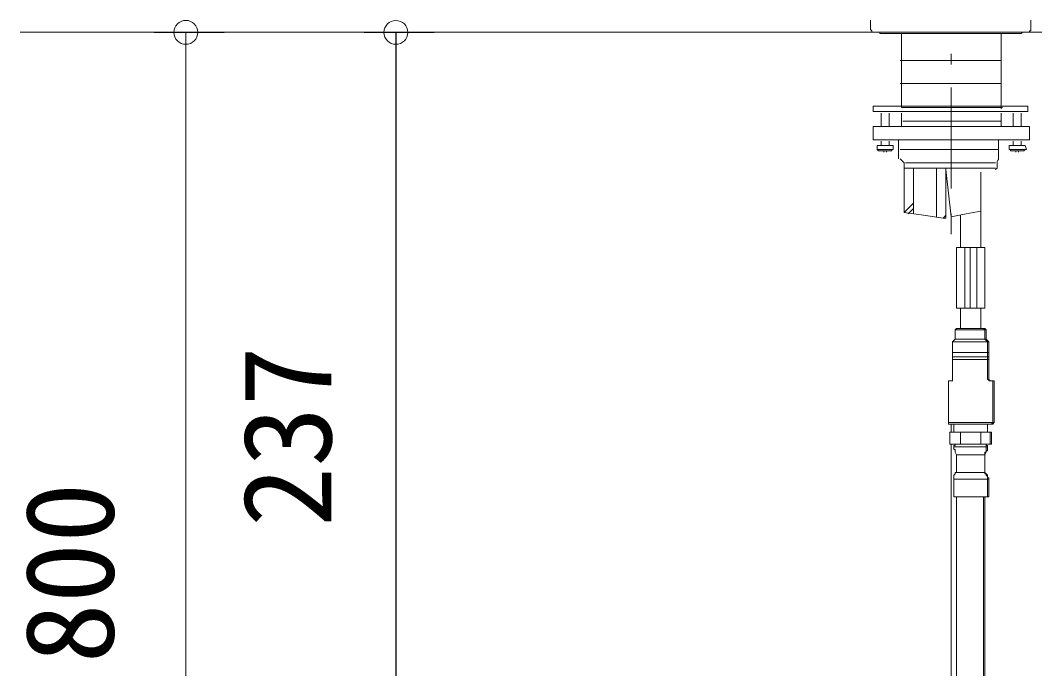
# Model space of a CAD drawing. Units: millimetres, scale not verified. Extents: x -1392 to 1770, y -947 to 991.
# Drawn here: x -710.1 to -391.4, y -472.2 to -268.3 of the extents above; entities that cross this region are included whole.
import ezdxf
from ezdxf.enums import TextEntityAlignment as Align

# ---------------------------------------------------------------- set-up
doc = ezdxf.new("R2010")
doc.units = ezdxf.units.MM
doc.header["$LTSCALE"] = 10
doc.layers.add('0-1_レイヤー_1', color=7, linetype='Continuous', lineweight=18)
doc.layers.add('0-8', color=7, linetype='Continuous', lineweight=5)
doc.styles.add('ＭＳ ゴシック', font='')
doc.styles.get('ＭＳ ゴシック').set_extended_font_data('MS Gothic')

msp = doc.modelspace()

# ---------------------------------------------------------------- linework, layer by layer
at = {"layer": '0-1_レイヤー_1', "color": 5}
for p, q in [((-658.07, -272.1), (-658.07, -414.12)), ((-658.07, -414.12), (-658.07, -612.46))]:
    msp.add_line(p, q, dxfattribs=at)
at = {"layer": '0-1_レイヤー_1'}
for points in [[(-443.02, -268.29), (-443.02, -269.77), (-443.02, -271.25)], [(-392.64, -271.25), (-392.64, -269.77), (-392.64, -268.29)], [(-710.14, -272.1), (156, -272.1), (1022.14, -272.1)], [(-443.02, -271.25), (-442.81, -271.46), (-442.59, -271.67), (-442.59, -271.88), (-442.59, -272.1), (-442.38, -272.1), (-442.17, -272.1)], [(-442.17, -272.1), (-441.33, -272.1), (-440.48, -272.1)], [(-438.78, -272.52), (-439, -272.52), (-439.21, -272.52), (-439.42, -272.52), (-439.63, -272.52), (-439.84, -272.52), (-440.05, -272.52), (-440.05, -272.31), (-440.05, -272.1), (-440.27, -272.1), (-440.48, -272.1)], [(-433.28, -272.52), (-436.03, -272.52), (-438.78, -272.52)], [(-433.28, -273.37), (-433.28, -273.16), (-433.28, -272.94), (-433.28, -272.73), (-433.28, -272.52)], [(-401.95, -272.52), (-417.62, -272.52), (-433.28, -272.52)], [(-433.28, -281.62), (-433.28, -281.41), (-433.28, -281.2), (-433.28, -280.99), (-433.28, -280.78), (-433.28, -280.57), (-433.28, -280.35), (-433.28, -280.14), (-433.28, -279.93), (-433.28, -279.72), (-433.28, -279.5), (-433.28, -279.29), (-433.28, -279.08), (-433.28, -278.87), (-433.28, -278.66), (-433.28, -278.45), (-433.28, -278.24), (-433.28, -278.02), (-433.28, -277.81), (-433.28, -277.6), (-433.28, -277.39), (-433.28, -277.18), (-433.28, -276.97), (-433.28, -276.75), (-433.28, -276.54), (-433.28, -276.33), (-433.28, -276.12), (-433.28, -275.91), (-433.28, -275.69), (-433.28, -275.48), (-433.28, -275.27), (-433.28, -275.06), (-433.28, -274.85), (-433.28, -274.64), (-433.28, -274.43), (-433.28, -274.22), (-433.28, -274.01), (-433.28, -273.79), (-433.28, -273.58), (-433.28, -273.37)], [(-401.95, -275.91), (-401.95, -275.69), (-401.95, -275.48), (-401.95, -275.27), (-401.95, -275.06), (-401.95, -274.85), (-401.95, -274.64), (-401.95, -274.43), (-401.95, -274.22), (-401.95, -274.01), (-401.95, -273.79), (-401.95, -273.58), (-401.95, -273.37), (-401.95, -273.16), (-401.95, -272.94), (-401.95, -272.73), (-401.95, -272.52)], [(-396.45, -272.52), (-399.2, -272.52), (-401.95, -272.52)], [(-396.88, -272.52), (-396.66, -272.52), (-396.45, -272.52), (-396.24, -272.52), (-396.03, -272.52), (-395.82, -272.52), (-395.6, -272.52), (-395.39, -272.31), (-395.18, -272.1)], [(-396.88, -272.52), (-396.66, -272.52), (-396.45, -272.52), (-396.24, -272.52), (-396.03, -272.52), (-395.82, -272.52), (-395.6, -272.52), (-395.39, -272.31), (-395.18, -272.1)], [(-395.18, -272.1), (-394.33, -272.1), (-393.49, -272.1)], [(-393.06, -271.67), (-393.06, -271.88), (-393.06, -272.1), (-393.28, -272.1), (-393.49, -272.1)], [(-392.64, -271.25), (-392.64, -271.46), (-392.64, -271.67), (-392.85, -271.67), (-393.06, -271.67)], [(-401.95, -284.16), (-401.95, -283.95), (-401.95, -283.74), (-401.95, -283.53), (-401.95, -283.31), (-401.95, -283.1), (-401.95, -282.89), (-401.95, -282.68), (-401.95, -282.47), (-401.95, -282.26), (-401.95, -282.05), (-401.95, -281.83), (-401.95, -281.62), (-401.95, -281.41), (-401.95, -281.2), (-401.95, -280.99), (-401.95, -280.78), (-401.95, -280.57), (-401.95, -280.35), (-401.95, -280.14), (-401.95, -279.93), (-401.95, -279.72), (-401.95, -279.5), (-401.95, -279.29), (-401.95, -279.08), (-401.95, -278.87), (-401.95, -278.66), (-401.95, -278.45), (-401.95, -278.24), (-401.95, -278.02), (-401.95, -277.81), (-401.95, -277.6), (-401.95, -277.39), (-401.95, -277.18), (-401.95, -276.97), (-401.95, -276.75), (-401.95, -276.54), (-401.95, -276.33), (-401.95, -276.12), (-401.95, -275.91)], [(-417.62, -278.87), (-417.62, -280.57), (-417.62, -282.26)], [(-401.95, -280.99), (-417.83, -280.99), (-433.7, -280.99)], [(-433.28, -295.8), (-433.28, -295.17), (-433.28, -294.53), (-433.28, -294.11), (-433.28, -293.69), (-433.28, -293.05), (-433.28, -292.42), (-433.28, -292), (-433.28, -291.57), (-433.28, -291.15), (-433.28, -290.72), (-433.28, -290.3), (-433.28, -289.88), (-433.28, -289.45), (-433.28, -289.03), (-433.28, -288.61), (-433.28, -288.19), (-433.28, -287.76), (-433.28, -287.34), (-433.28, -286.91), (-433.28, -286.49), (-433.28, -286.28), (-433.28, -286.07), (-433.28, -285.64), (-433.28, -285.22), (-433.28, -285.01), (-433.28, -284.8), (-433.28, -284.38), (-433.28, -283.95), (-433.28, -283.74), (-433.28, -283.53), (-433.28, -283.31), (-433.28, -283.1), (-433.28, -282.89), (-433.28, -282.68), (-433.28, -282.47), (-433.28, -282.26), (-433.28, -282.05), (-433.28, -281.83), (-433.28, -281.62)], [(-401.95, -296.23), (-401.95, -296.01), (-401.95, -295.8), (-401.95, -295.59), (-401.95, -295.38), (-401.95, -295.17), (-401.95, -294.96), (-401.95, -294.75), (-401.95, -294.53), (-401.95, -294.11), (-401.95, -293.69), (-401.95, -293.48), (-401.95, -293.26), (-401.95, -292.84), (-401.95, -292.42), (-401.95, -292.2), (-401.95, -291.99), (-401.95, -291.57), (-401.95, -291.15), (-401.95, -290.93), (-401.95, -290.72), (-401.95, -290.3), (-401.95, -289.88), (-401.95, -289.45), (-401.95, -289.03), (-401.95, -288.82), (-401.95, -288.61), (-401.95, -288.19), (-401.95, -287.76), (-401.95, -287.34), (-401.95, -286.91), (-401.95, -286.7), (-401.95, -286.49), (-401.95, -286.07), (-401.95, -285.64), (-401.95, -285.43), (-401.95, -285.22), (-401.95, -284.8), (-401.95, -284.38), (-401.95, -284.16)], [(-401.95, -288.19), (-417.83, -288.19), (-433.7, -288.19)], [(-417.62, -289.45), (-417.62, -305.33), (-417.62, -321.2)], [(-401.53, -295.8), (-417.41, -295.8), (-433.28, -295.8)], [(-439.63, -301.73), (-439.63, -299.62), (-439.63, -297.5)], [(-437.09, -301.73), (-437.09, -299.62), (-437.09, -297.5)], [(-433.28, -297.5), (-433.28, -299.62), (-433.28, -301.73)], [(-401.95, -297.5), (-401.95, -299.62), (-401.95, -301.73)], [(-398.14, -301.73), (-398.14, -299.62), (-398.14, -297.5)], [(-395.6, -301.73), (-395.6, -299.62), (-395.6, -297.5)], [(-401.95, -300.04), (-417.41, -300.04), (-432.86, -300.04)], [(-434.13, -311.89), (-434.13, -308.93), (-434.13, -305.97)], [(-402.8, -312.32), (-402.8, -309.14), (-402.8, -305.97)], [(-440.9, -308.93), (-440.9, -308.29), (-440.9, -307.66)], [(-435.82, -307.66), (-438.36, -307.66), (-440.9, -307.66)], [(-440.9, -308.93), (-438.36, -308.93), (-435.82, -308.93)], [(-440.9, -308.93), (-440.69, -309.14), (-440.48, -309.35), (-440.27, -309.35), (-440.05, -309.35)], [(-439.63, -307.66), (-439.63, -307.02), (-439.63, -306.39)], [(-437.09, -307.66), (-437.09, -307.02), (-437.09, -306.39)], [(-436.67, -309.35), (-436.46, -309.35), (-436.24, -309.35), (-436.24, -309.14), (-436.24, -308.93), (-436.03, -308.93), (-435.82, -308.93)], [(-435.82, -308.93), (-435.82, -308.29), (-435.82, -307.66)], [(-402.8, -308.93), (-418.25, -308.93), (-433.7, -308.93)], [(-399.41, -308.93), (-399.41, -308.29), (-399.41, -307.66)], [(-394.33, -307.66), (-396.87, -307.66), (-399.41, -307.66)], [(-399.41, -308.93), (-396.66, -308.93), (-393.91, -308.93)], [(-399.41, -308.93), (-399.2, -308.93), (-398.99, -308.93), (-398.99, -309.14), (-398.99, -309.35), (-398.78, -309.35), (-398.57, -309.35)], [(-398.14, -307.66), (-398.14, -307.02), (-398.14, -306.39)], [(-395.6, -307.66), (-395.6, -307.02), (-395.6, -306.39)], [(-395.18, -309.35), (-394.97, -309.35), (-394.76, -309.35), (-394.55, -309.14), (-394.33, -308.93), (-394.12, -308.93), (-393.91, -308.93)], [(-393.91, -308.93), (-394.12, -308.29), (-394.33, -307.66)], [(-440.05, -309.35), (-439.84, -309.35), (-439.63, -309.35), (-439.42, -309.35), (-439.21, -309.35), (-439, -309.35), (-438.78, -309.35), (-438.78, -309.56), (-438.78, -309.77)], [(-438.78, -309.35), (-438.57, -309.35), (-438.36, -309.35)], [(-438.36, -309.35), (-438.15, -309.35), (-437.94, -309.35)], [(-437.94, -309.77), (-437.94, -309.56), (-437.94, -309.35), (-437.73, -309.35), (-437.52, -309.35), (-437.3, -309.35), (-437.09, -309.35), (-436.88, -309.35), (-436.67, -309.35)], [(-432.43, -313.16), (-433.07, -312.53), (-433.7, -311.89)], [(-403.22, -312.74), (-403.01, -312.32), (-402.8, -311.89)], [(-398.57, -309.35), (-398.36, -309.35), (-398.14, -309.35), (-397.93, -309.35), (-397.72, -309.35), (-397.51, -309.35), (-397.3, -309.35), (-397.3, -309.56), (-397.3, -309.77)], [(-397.3, -309.35), (-397.09, -309.35), (-396.88, -309.35)], [(-396.88, -309.35), (-396.66, -309.35), (-396.45, -309.35)], [(-396.88, -309.35), (-396.66, -309.35), (-396.45, -309.35)], [(-396.45, -309.77), (-396.45, -309.56), (-396.45, -309.35), (-396.24, -309.35), (-396.03, -309.35), (-395.82, -309.35), (-395.6, -309.35), (-395.39, -309.35), (-395.18, -309.35)], [(-432.43, -328.82), (-432.43, -328.4), (-432.43, -327.98), (-432.43, -327.76), (-432.43, -327.55), (-432.43, -327.13), (-432.43, -326.71), (-432.43, -326.28), (-432.43, -325.86), (-432.43, -325.44), (-432.43, -325.01), (-432.43, -324.59), (-432.43, -324.17), (-432.43, -323.53), (-432.43, -322.9), (-432.43, -322.47), (-432.43, -322.05), (-432.43, -321.63), (-432.43, -321.2), (-432.43, -320.57), (-432.43, -319.94), (-432.43, -319.51), (-432.43, -319.09), (-432.43, -318.45), (-432.43, -317.82), (-432.43, -317.39), (-432.43, -316.97), (-432.43, -316.34), (-432.43, -315.7), (-432.43, -315.06), (-432.43, -314.43), (-432.43, -313.8), (-432.43, -313.16)], [(-403.65, -314.85), (-418.04, -314.85), (-432.43, -314.85)], [(-432.01, -313.16), (-417.83, -313.16), (-403.65, -313.16)], [(-429.47, -329.25), (-429.47, -328.61), (-429.47, -327.98), (-429.47, -327.56), (-429.47, -327.13), (-429.47, -326.5), (-429.47, -325.86), (-429.47, -325.44), (-429.47, -325.01), (-429.47, -324.38), (-429.47, -323.74), (-429.47, -323.32), (-429.47, -322.9), (-429.47, -322.47), (-429.47, -322.05), (-429.47, -321.63), (-429.47, -321.2), (-429.47, -320.78), (-429.47, -320.36), (-429.47, -319.94), (-429.47, -319.51), (-429.47, -319.09), (-429.47, -318.66), (-429.47, -318.24), (-429.47, -317.82), (-429.47, -317.39), (-429.47, -316.97), (-429.47, -316.55), (-429.47, -316.13), (-429.47, -315.91), (-429.47, -315.7), (-429.47, -315.28), (-429.47, -314.85)], [(-422.27, -318.03), (-422.27, -317.82), (-422.27, -317.39), (-422.27, -316.97), (-422.27, -316.55), (-422.27, -316.13), (-422.27, -315.91), (-422.27, -315.7), (-422.27, -315.28), (-422.27, -314.85)], [(-419.31, -318.03), (-419.31, -317.82), (-419.31, -317.39), (-419.31, -316.97), (-419.31, -316.55), (-419.31, -316.13), (-419.31, -315.91), (-419.31, -315.7), (-419.31, -315.28), (-419.31, -314.85)], [(-417.62, -330.1), (-418.46, -322.68), (-419.31, -315.28)], [(-403.65, -315.28), (-403.44, -315.06), (-403.22, -314.85)], [(-403.22, -314.85), (-403.22, -313.8), (-403.22, -312.74)], [(-422.27, -330.1), (-422.27, -329.89), (-422.27, -329.67), (-422.27, -329.25), (-422.27, -328.82), (-422.27, -328.61), (-422.27, -328.4), (-422.27, -328.19), (-422.27, -327.98), (-422.27, -327.56), (-422.27, -327.13), (-422.27, -326.92), (-422.27, -326.71), (-422.27, -326.28), (-422.27, -325.86), (-422.27, -325.65), (-422.27, -325.44), (-422.27, -325.23), (-422.27, -325.01), (-422.27, -324.59), (-422.27, -324.17), (-422.27, -323.95), (-422.27, -323.74), (-422.27, -323.32), (-422.27, -322.9), (-422.27, -322.68), (-422.27, -322.47), (-422.27, -322.05), (-422.27, -321.63), (-422.27, -321.42), (-422.27, -321.2), (-422.27, -320.78), (-422.27, -320.36), (-422.27, -319.94), (-422.27, -319.51), (-422.27, -319.3), (-422.27, -319.09), (-422.27, -318.66), (-422.27, -318.24), (-422.27, -318.03)], [(-419.31, -330.52), (-419.31, -330.31), (-419.31, -330.1), (-419.31, -329.67), (-419.31, -329.25), (-419.31, -329.04), (-419.31, -328.82), (-419.31, -328.4), (-419.31, -327.98), (-419.31, -327.76), (-419.31, -327.55), (-419.31, -327.13), (-419.31, -326.71), (-419.31, -326.5), (-419.31, -326.28), (-419.31, -325.86), (-419.31, -325.44), (-419.31, -325.23), (-419.31, -325.01), (-419.31, -324.59), (-419.31, -324.17), (-419.31, -323.95), (-419.31, -323.74), (-419.31, -323.53), (-419.31, -323.32), (-419.31, -322.9), (-419.31, -322.47), (-419.31, -322.05), (-419.31, -321.63), (-419.31, -321.42), (-419.31, -321.2), (-419.31, -320.78), (-419.31, -320.36), (-419.31, -319.94), (-419.31, -319.51), (-419.31, -319.3), (-419.31, -319.09), (-419.31, -318.66), (-419.31, -318.24), (-419.31, -318.03)], [(-408.3, -316.13), (-408.3, -322.26), (-408.3, -328.4)], [(-429.47, -325.86), (-430.95, -327.34), (-432.43, -328.82)], [(-429.47, -327.55), (-430.32, -328.4), (-431.16, -329.25)], [(-420.16, -330.52), (-426.29, -329.67), (-432.43, -328.82)], [(-419.31, -329.67), (-419.73, -330.1), (-420.16, -330.52)], [(-419.31, -330.52), (-419.73, -330.52), (-420.16, -330.52)], [(-408.3, -328.4), (-412.96, -329.25), (-417.62, -330.1)], [(-417.62, -329.25), (-417.62, -329.67), (-417.62, -330.1), (-417.62, -332.85), (-417.62, -335.6)], [(-414.66, -329.67), (-414.66, -334.75), (-414.66, -339.83)], [(-408.3, -328.4), (-408.3, -334.12), (-408.3, -339.83)], [(-415.92, -358.88), (-415.92, -349.36), (-415.92, -339.83)], [(-415.92, -339.83), (-411.48, -339.83), (-407.03, -339.83)], [(-413.38, -339.83), (-413.38, -349.36), (-413.38, -358.88)], [(-409.57, -339.83), (-409.57, -349.36), (-409.57, -358.88)], [(-407.03, -358.88), (-407.03, -349.36), (-407.03, -339.83)], [(-415.92, -358.88), (-411.48, -358.88), (-407.03, -358.88)], [(-414.66, -358.88), (-414.66, -362.06), (-414.66, -365.23)], [(-408.3, -358.88), (-408.3, -362.06), (-408.3, -365.23)], [(-408.3, -358.88), (-408.3, -362.06), (-408.3, -365.23)], [(-408.3, -358.88), (-408.3, -362.06), (-408.3, -365.23)], [(-415.92, -365.23), (-416.14, -365.45), (-416.35, -365.66)], [(-406.61, -365.66), (-411.48, -365.66), (-416.35, -365.66)], [(-416.35, -365.66), (-416.35, -367.14), (-416.35, -368.62)], [(-407.03, -365.23), (-411.48, -365.23), (-415.92, -365.23)], [(-407.46, -365.23), (-407.25, -365.45), (-407.03, -365.66)], [(-407.03, -365.23), (-406.82, -365.45), (-406.61, -365.66)], [(-407.03, -365.66), (-407.03, -367.14), (-407.03, -368.62)], [(-406.61, -365.66), (-406.61, -367.14), (-406.61, -368.62)], [(-416.35, -368.62), (-416.77, -369.04), (-417.19, -369.47)], [(-405.77, -369.47), (-411.48, -369.47), (-417.19, -369.47)], [(-417.19, -380.89), (-417.19, -375.18), (-417.19, -369.47)], [(-406.61, -368.62), (-411.48, -368.62), (-416.35, -368.62)], [(-407.03, -368.62), (-406.61, -369.04), (-406.19, -369.47)], [(-406.61, -368.62), (-406.19, -369.04), (-405.77, -369.47)], [(-406.19, -369.47), (-406.19, -375.18), (-406.19, -380.89)], [(-405.77, -369.47), (-405.77, -375.18), (-405.77, -380.89)], [(-405.77, -372.85), (-411.48, -372.85), (-417.19, -372.85)], [(-417.19, -374.12), (-411.48, -374.12), (-405.77, -374.12)], [(-405.77, -374.97), (-411.48, -374.97), (-417.19, -374.97)], [(-418.46, -381.74), (-418.04, -381.74), (-417.62, -381.74)], [(-418.46, -381.74), (-418.46, -388.3), (-418.46, -394.86)], [(-417.62, -381.74), (-417.41, -381.74), (-417.19, -381.74), (-417.19, -381.53), (-417.19, -381.32), (-417.19, -381.11), (-417.19, -380.89)], [(-406.19, -380.89), (-406.19, -381.11), (-406.19, -381.32), (-405.98, -381.32), (-405.77, -381.32), (-405.77, -381.53), (-405.77, -381.74), (-405.55, -381.74), (-405.34, -381.74)], [(-405.77, -380.89), (-405.77, -381.11), (-405.77, -381.32), (-405.55, -381.53), (-405.34, -381.74)], [(-405.34, -381.74), (-404.71, -381.74), (-404.07, -381.74)], [(-404.49, -381.74), (-404.49, -388.3), (-404.49, -394.86)], [(-404.07, -381.74), (-404.07, -388.3), (-404.07, -394.86)], [(-418.46, -394.86), (-411.27, -394.86), (-404.07, -394.86)], [(-418.46, -395.29), (-418.46, -395.07), (-418.46, -394.86)], [(-404.92, -395.29), (-404.71, -395.07), (-404.49, -394.86)], [(-404.49, -395.29), (-404.28, -395.07), (-404.07, -394.86)], [(-418.46, -395.29), (-411.48, -395.29), (-404.49, -395.29)], [(-418.04, -397.83), (-411.48, -397.83), (-404.92, -397.83)], [(-418.04, -401.64), (-418.04, -399.73), (-418.04, -397.83)], [(-417.62, -395.29), (-417.62, -396.55), (-417.62, -397.83)], [(-416.77, -395.29), (-416.77, -396.55), (-416.77, -397.83)], [(-414.66, -401.64), (-414.66, -399.73), (-414.66, -397.83)], [(-408.3, -401.64), (-408.3, -399.73), (-408.3, -397.83)], [(-406.19, -395.29), (-406.19, -396.55), (-406.19, -397.83)], [(-406.19, -395.29), (-406.19, -396.55), (-406.19, -397.83)], [(-405.34, -401.64), (-405.34, -399.73), (-405.34, -397.83)], [(-404.92, -401.64), (-404.92, -399.73), (-404.92, -397.83)], [(-418.04, -401.64), (-411.48, -401.64), (-404.92, -401.64)], [(-417.62, -401.64), (-417.62, -452.44), (-417.62, -503.24)], [(-415.92, -401.64), (-416.14, -401.64), (-416.35, -401.64), (-416.35, -401.85), (-416.35, -402.06), (-416.56, -402.06), (-416.77, -402.06), (-416.77, -402.27), (-416.77, -402.48)], [(-407.03, -401.64), (-406.82, -401.64), (-406.61, -401.64), (-406.61, -401.85), (-406.61, -402.06), (-406.4, -402.06), (-406.19, -402.06)], [(-407.03, -401.64), (-406.82, -401.64), (-406.61, -401.64), (-406.61, -401.85), (-406.61, -402.06)], [(-416.77, -402.48), (-411.48, -402.48), (-406.19, -402.48)], [(-416.77, -402.48), (-416.77, -402.91), (-416.77, -403.33), (-416.56, -403.33), (-416.35, -403.33), (-416.35, -403.54), (-416.35, -403.75), (-416.35, -403.97), (-416.35, -404.18), (-416.14, -404.6), (-415.92, -405.02)], [(-407.03, -405.02), (-406.82, -404.6), (-406.61, -404.18), (-406.61, -403.97), (-406.61, -403.75), (-406.4, -403.75), (-406.19, -403.75), (-406.19, -403.54), (-406.19, -403.33), (-406.19, -402.91), (-406.19, -402.48)], [(-407.03, -405.02), (-407.03, -404.6), (-407.03, -404.18), (-406.82, -404.18), (-406.61, -404.18), (-406.61, -403.97), (-406.61, -403.75), (-406.61, -403.54), (-406.61, -403.33), (-406.61, -402.91), (-406.61, -402.48)], [(-406.61, -402.06), (-406.61, -402.27), (-406.61, -402.48)], [(-406.19, -402.06), (-406.19, -402.27), (-406.19, -402.48)], [(-415.92, -405.02), (-411.48, -405.02), (-407.03, -405.02)], [(-415.92, -410.53), (-415.92, -407.78), (-415.92, -405.02)], [(-407.03, -410.53), (-407.03, -407.78), (-407.03, -405.02)], [(-407.03, -410.53), (-407.03, -407.78), (-407.03, -405.02)], [(-415.92, -410.53), (-416.14, -410.53), (-416.35, -410.53), (-416.35, -410.74), (-416.35, -410.95), (-416.56, -411.16), (-416.77, -411.38), (-416.77, -411.59), (-416.77, -411.8), (-416.77, -412.01), (-416.77, -412.22), (-416.77, -412.43), (-416.77, -412.64)], [(-415.92, -410.53), (-411.48, -410.53), (-407.03, -410.53)], [(-405.77, -412.64), (-405.77, -412.43), (-405.77, -412.22), (-405.98, -412.22), (-406.19, -412.22), (-406.19, -412.01), (-406.19, -411.8), (-406.19, -411.59), (-406.19, -411.38), (-406.4, -411.16), (-406.61, -410.95), (-406.82, -410.74), (-407.03, -410.53)], [(-406.19, -412.64), (-406.19, -412.43), (-406.19, -412.22), (-406.19, -412.01), (-406.19, -411.8), (-406.4, -411.59), (-406.61, -411.38), (-406.61, -411.16), (-406.61, -410.95), (-406.82, -410.95), (-407.03, -410.95), (-407.03, -410.74), (-407.03, -410.53)], [(-416.77, -412.64), (-411.27, -412.64), (-405.77, -412.64)], [(-416.77, -418.15), (-416.77, -415.4), (-416.77, -412.64)], [(-406.19, -418.15), (-406.19, -415.4), (-406.19, -412.64)], [(-405.77, -418.15), (-405.77, -415.4), (-405.77, -412.64)], [(-416.77, -418.15), (-411.48, -418.15), (-406.19, -418.15)], [(-415.92, -418.15), (-415.92, -472.76), (-415.92, -527.37)], [(-407.46, -418.15), (-407.46, -469.58), (-407.46, -521.02)], [(-407.03, -418.15), (-407.03, -460.9), (-407.03, -503.66)], [(-405.77, -418.15), (-405.98, -418.15), (-406.19, -418.15)]]:
    msp.add_lwpolyline(points, dxfattribs=at)
at = {"layer": '0-1_レイヤー_1', "color": 5}
for points in [[(-646.22, -272.1), (-657.22, -272.1), (-668.23, -272.1)], [(-580.18, -272.1), (-591.18, -272.1), (-602.19, -272.1)], [(-592.03, -272.1), (-592.03, -390.63), (-592.03, -509.16)]]:
    msp.add_lwpolyline(points, dxfattribs=at)
at = {"layer": '0-1_レイヤー_1'}
for points in [[(-442.17, -295.38), (-442.17, -296.23), (-442.17, -297.07), (-417.83, -297.07), (-393.49, -297.07), (-393.49, -296.23), (-393.49, -295.38), (-417.83, -295.38)], [(-442.17, -301.73), (-442.17, -303.85), (-442.17, -305.97), (-417.62, -305.97), (-393.06, -305.97), (-393.06, -303.85), (-393.06, -301.73), (-417.62, -301.73)], [(-411.69, -358.88), (-411.69, -349.36), (-411.69, -339.83), (-411.69, -349.36)]]:
    msp.add_lwpolyline(points, close=True, dxfattribs=at)
at = {"layer": '0-8'}
for p, q in [((-646.11, -272.13), (-668.11, -272.13)), ((-658.11, -272.13), (-658.11, -612.78)), ((-580.11, -272.14), (-602.11, -272.14)), ((-592.11, -272.14), (-592.11, -509.14))]:
    msp.add_line(p, q, dxfattribs=at)
for centre in [(-658.11, -272.13), (-592.11, -272.14)]:
    msp.add_circle(centre, 3.75, dxfattribs=at)

# ---------------------------------------------------------------- texts
at = {"layer": '0-8', "style": 'ＭＳ ゴシック'}
for s, p in [('237', (-604.02, -427.68)), ('800', (-672.43, -470.58))]:
    msp.add_text(s, height=27.86, rotation=90, dxfattribs=at).set_placement(p, align=Align.BOTTOM_LEFT)

doc.saveas('drawing.dxf')
